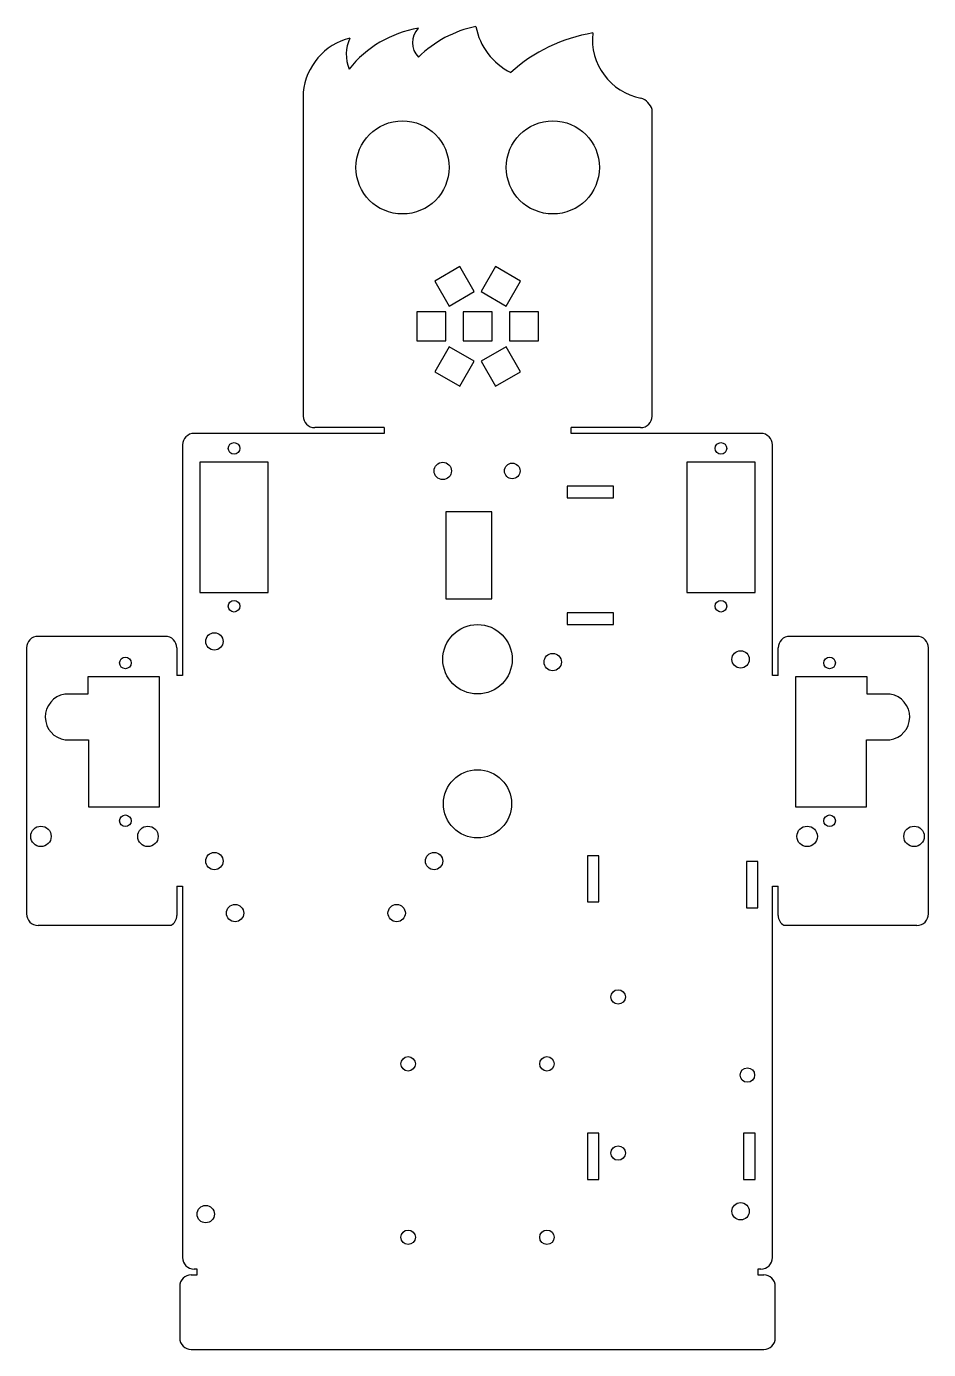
# Model space of a CAD drawing. Header units: millimetres. Extents: x -19 to 137, y -193 to 35.
import ezdxf

# ---------------------------------------------------------------- set-up
doc = ezdxf.new("R2010")
doc.units = ezdxf.units.MM
doc.layers.get('0').update_dxf_attribs({"true_color": 0xffffff})

msp = doc.modelspace()

# ---------------------------------------------------------------- linework, layer by layer
at = {"color": 7, "linetype": 'Continuous', "lineweight": 25, "true_color": 0xffffff}
for p, q in [((29.06, 24.09), (29.06, -31.91)), ((89.4, -31.91), (89.4, 21.09)), ((56.14, -6.06), (51.81, -8.56)), ((58.64, -10.39), (56.14, -6.06)), ((62.31, -6.06), (59.81, -10.39)), ((66.64, -8.56), (62.31, -6.06)), ((51.81, -8.56), (54.31, -12.89)), ((64.14, -12.89), (66.64, -8.56)), ((54.31, -12.89), (58.64, -10.39)), ((59.81, -10.39), (64.14, -12.89)), ((53.73, -13.91), (48.73, -13.91)), ((48.73, -13.91), (48.73, -18.91)), ((53.73, -18.91), (53.73, -13.91)), ((61.73, -13.91), (56.73, -13.91)), ((56.73, -13.91), (56.73, -18.91)), ((61.73, -18.91), (61.73, -13.91)), ((69.73, -13.91), (64.73, -13.91)), ((64.73, -13.91), (64.73, -18.91)), ((69.73, -18.91), (69.73, -13.91)), ((48.73, -18.91), (53.73, -18.91)), ((54.31, -19.92), (51.81, -24.25)), ((58.64, -22.42), (54.31, -19.92)), ((56.73, -18.91), (61.73, -18.91)), ((64.14, -19.92), (59.81, -22.42)), ((66.64, -24.25), (64.14, -19.92)), ((64.73, -18.91), (69.73, -18.91)), ((56.14, -26.75), (58.64, -22.42)), ((59.81, -22.42), (62.31, -26.75)), ((51.81, -24.25), (56.14, -26.75)), ((62.31, -26.75), (66.64, -24.25)), ((43.06, -33.91), (31.06, -33.91)), ((43.06, -33.91), (43.06, -34.91)), ((87.4, -33.91), (75.4, -33.91)), ((75.4, -34.91), (75.4, -33.91)), ((43.06, -34.91), (10.2, -34.91)), ((108.2, -34.91), (75.4, -34.91)), ((8.2, -36.91), (8.2, -76.81)), ((110.2, -76.81), (110.2, -36.91)), ((23, -39.91), (11.2, -39.91)), ((11.2, -39.91), (11.2, -62.41)), ((23, -62.41), (23, -39.91)), ((95.4, -39.91), (95.4, -62.41)), ((107.2, -39.91), (95.4, -39.91)), ((107.2, -62.41), (107.2, -39.91)), ((82.7, -44.07), (74.7, -44.07)), ((74.7, -44.07), (74.7, -46.07)), ((82.7, -46.07), (82.7, -44.07)), ((74.7, -46.07), (82.7, -46.07)), ((53.7, -48.51), (53.7, -63.51)), ((61.7, -48.51), (53.7, -48.51)), ((61.7, -63.51), (61.7, -48.51)), ((11.2, -62.41), (23, -62.41)), ((53.7, -63.51), (61.7, -63.51)), ((95.4, -62.41), (107.2, -62.41)), ((82.7, -65.95), (74.7, -65.95)), ((74.7, -65.95), (74.7, -67.95)), ((82.7, -67.95), (82.7, -65.95)), ((74.7, -67.95), (82.7, -67.95)), ((5.2, -70.02), (-16.8, -70.02)), ((135.2, -70.02), (113.2, -70.02)), ((-18.8, -72.02), (-18.8, -118.02)), ((7.2, -72.02), (7.2, -76.81)), ((111.2, -76.81), (111.2, -72.02)), ((137.2, -118.02), (137.2, -72.02)), ((4.2, -77.02), (-8.19, -77.02)), ((-8.19, -77.02), (-8.19, -80.02)), ((4.2, -99.52), (4.2, -77.02)), ((8.2, -76.81), (7.2, -76.81)), ((111.2, -76.81), (110.2, -76.81)), ((126.59, -77.02), (114.2, -77.02)), ((114.2, -77.02), (114.2, -99.52)), ((126.59, -80.02), (126.59, -77.02)), ((-8.19, -80.02), (-12.19, -80.02)), ((130.59, -80.02), (126.59, -80.02)), ((-12.1, -87.93), (-8.1, -87.93)), ((-8.1, -87.93), (-8.1, -99.52)), ((126.5, -99.52), (126.5, -87.93)), ((126.5, -87.93), (130.5, -87.93)), ((-8.1, -99.52), (4.2, -99.52)), ((114.2, -99.52), (126.5, -99.52)), ((80.2, -107.97), (78.2, -107.97)), ((78.2, -107.97), (78.2, -115.97)), ((80.2, -115.97), (80.2, -107.97)), ((107.7, -108.97), (105.7, -108.97)), ((105.7, -108.97), (105.7, -116.97)), ((107.7, -116.97), (107.7, -108.97)), ((7.2, -113.23), (8.2, -113.23)), ((7.2, -113.23), (7.2, -118.29)), ((8.2, -113.23), (8.2, -177.47)), ((110.2, -113.23), (111.2, -113.23)), ((110.2, -177.47), (110.2, -113.23)), ((111.2, -118.29), (111.2, -113.23)), ((78.2, -115.97), (80.2, -115.97)), ((105.7, -116.97), (107.7, -116.97)), ((6.2, -120.02), (-16.8, -120.02)), ((135.2, -120.02), (112.2, -120.02)), ((80.2, -155.97), (78.2, -155.97)), ((78.2, -155.97), (78.2, -163.97)), ((80.2, -163.97), (80.2, -155.97)), ((107.2, -155.97), (105.2, -155.97)), ((105.2, -155.97), (105.2, -163.97)), ((107.2, -163.97), (107.2, -155.97)), ((78.2, -163.97), (80.2, -163.97)), ((105.2, -163.97), (107.2, -163.97)), ((9.7, -180.47), (10.7, -180.47)), ((10.7, -179.47), (10.2, -179.47)), ((10.7, -180.47), (10.7, -179.47)), ((108.2, -179.47), (107.7, -179.47)), ((107.7, -179.47), (107.7, -180.47)), ((107.7, -180.47), (108.7, -180.47)), ((7.7, -182.47), (7.7, -191.39)), ((110.7, -191.39), (110.7, -182.47)), ((9.7, -193.39), (108.7, -193.39))]:
    msp.add_line(p, q, dxfattribs=at)
for centre, radius in [((46.23, 11.09), 8.05), ((72.23, 11.09), 8.05), ((17.1, -37.51), 1), ((101.3, -37.51), 1), ((53.2, -41.41), 1.5), ((65.2, -41.41), 1.35), ((17.1, -64.81), 1), ((101.3, -64.81), 1), ((59.2, -73.99), 6), ((13.7, -70.9), 1.5), ((72.2, -74.47), 1.5), ((104.7, -74), 1.5), ((-1.7, -74.62), 1), ((120.1, -74.62), 1), ((59.2, -98.99), 5.9), ((-16.3, -104.62), 1.77), ((-1.7, -101.92), 1), ((2.2, -104.62), 1.77), ((116.2, -104.62), 1.77), ((120.1, -101.92), 1), ((134.7, -104.62), 1.77), ((13.7, -108.9), 1.5), ((51.7, -108.9), 1.5), ((17.28, -117.9), 1.5), ((45.22, -117.9), 1.5), ((83.52, -132.4), 1.25), ((47.2, -143.97), 1.25), ((71.2, -143.97), 1.25), ((105.87, -145.9), 1.25), ((83.52, -159.4), 1.25), ((12.2, -169.97), 1.5), ((104.7, -169.47), 1.5), ((47.2, -173.97), 1.25), ((71.2, -173.97), 1.25)]:
    msp.add_circle(centre, radius, dxfattribs=at)
for centre, radius, start, end in [((52.16, 16.08), 19.35, 99.4831, 141.5581), ((51.48, 32.68), 3.54, 135.2642, 225.2642), ((62.91, 16.08), 19.8, 101.6323, 134.6592), ((69.91, 37.53), 11.18, 190.569, 243.6991), ((83.7, 6.8), 27.93, 99.4328, 132.1556), ((89.37, 33.22), 10.31, 173.6984, 259.3931), ((39.65, 23.09), 10.64, 103.6188, 174.6043), ((43.02, 30.61), 6.52, 154.314, 202.5216), ((86.52, 20.24), 3, 16.5084, 71.6178), ((31.06, -31.91), 2, 180, 270), ((87.4, -31.91), 2, 270, 0), ((10.2, -36.91), 2, 90, 180), ((108.2, -36.91), 2, 0, 90), ((-16.8, -72.02), 2, 90, 180), ((5.2, -72.02), 2, 0, 90), ((113.2, -72.02), 2, 90, 180), ((135.2, -72.02), 2, 0, 90), ((-11.55, -83.97), 4, 99.1908, 262.0968), ((129.95, -83.97), 4, 277.9032, 80.8092), ((-16.8, -118.02), 2, 180, 270), ((5.2, -118.29), 2, 300, 0), ((113.2, -118.29), 2, 180, 240), ((135.2, -118.02), 2, 270, 0), ((10.2, -177.47), 2, 180, 270), ((108.2, -177.47), 2, 270, 0), ((9.7, -182.47), 2, 90, 180), ((108.7, -182.47), 2, 0, 90), ((9.7, -191.39), 2, 180, 270), ((108.7, -191.39), 2, 270, 0)]:
    msp.add_arc(centre, radius, start, end, dxfattribs=at)

doc.saveas('drawing.dxf')
